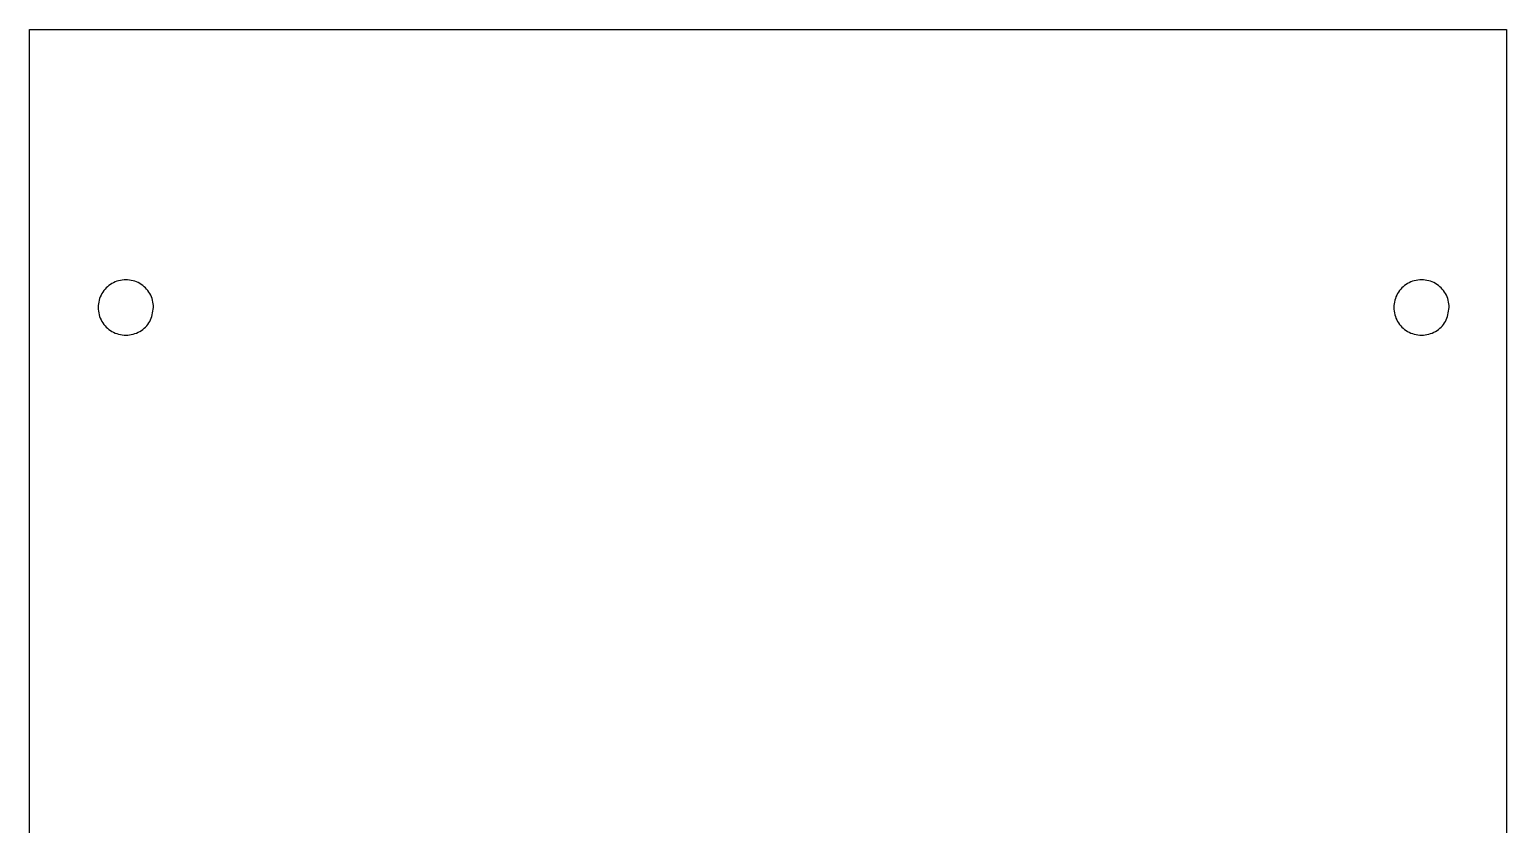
# Model space of a CAD drawing. Extents: x -287 to -95, y -20 to 315.
# Drawn here: x -225.1 to -95.1, y 50.2 to 120.2 of the extents above; entities that cross this region are included whole.
import ezdxf

# ---------------------------------------------------------------- set-up
doc = ezdxf.new("R2010")
doc.units = 0
doc.layers.add('Capa_1', color=7, linetype='CONTINUOUS')

msp = doc.modelspace()

# ---------------------------------------------------------------- linework, layer by layer
at = {"layer": 'Capa_1', "color": 7}
for p, q in [((-225.057222, 120.174008), (-95.057217, 120.174008)), ((-225.057222, -19.825992), (-225.057222, 120.174008)), ((-95.057217, 120.174008), (-95.057217, -19.825992)), ((-214.14328, 95.698474), (-214.14328, 95.698474)), ((-100.097201, 95.698474), (-100.097201, 95.698474))]:
    msp.add_line(p, q, dxfattribs=at)
for points in [[(-214.14328, 95.698474), (-214.210258, 95.268886), (-214.34223, 94.422451), (-215.312407, 93.490596), (-216.57796, 93.145316), (-217.856804, 93.490599), (-218.787895, 94.422446), (-219.13348, 95.6985), (-218.787768, 96.974406), (-217.857309, 97.906696), (-216.791403, 98.19256), (-215.942454, 98.079149), (-215.347879, 97.833161), (-214.836608, 97.441533), (-214.447569, 96.930866), (-214.191882, 96.336461), (-214.159525, 95.911725), (-214.14328, 95.698474)], [(-100.097201, 95.698474), (-100.164179, 95.268886), (-100.296151, 94.422451), (-101.266328, 93.490596), (-102.531881, 93.145316), (-103.810725, 93.490599), (-104.741816, 94.422446), (-105.087401, 95.6985), (-104.741689, 96.974406), (-103.81123, 97.906696), (-102.745324, 98.19256), (-101.896375, 98.079149), (-101.301799, 97.833161), (-100.790529, 97.441533), (-100.40149, 96.930866), (-100.145803, 96.336461), (-100.113446, 95.911725), (-100.097201, 95.698474)]]:
    msp.add_open_spline(points, degree=3, knots=[0, 0, 0, 0, 1.274165, 2.510537, 3.784701, 5.058863, 6.295235, 7.569399, 8.843564, 10.079938, 11.354102, 11.992026, 12.624671, 13.262596, 13.90052, 14.533166, 15.171091, 15.171091, 15.171091, 15.171091], dxfattribs=at)

doc.saveas('drawing.dxf')
